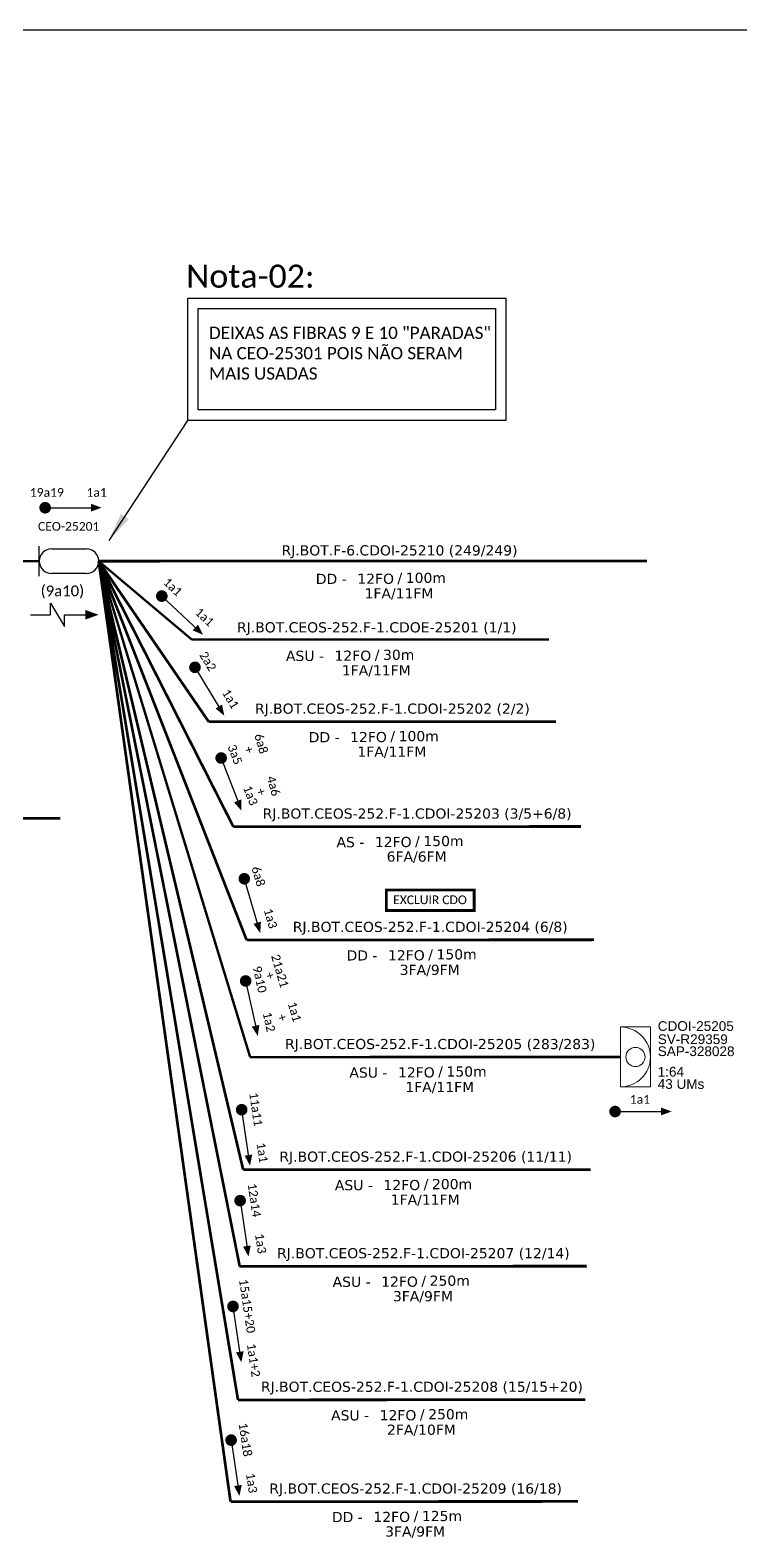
# Model space of a CAD drawing. Extents: x -4 to 1788, y 1 to 595.
# Drawn here: x 281 to 429, y 280.9 to 595.3 of the extents above; entities that cross this region are included whole.
import ezdxf
from ezdxf.enums import TextEntityAlignment as Align

# ---------------------------------------------------------------- set-up
doc = ezdxf.new("R2010")
doc.units = 0
for name, color, linetype, lineweight in [("20.0-LEGENDA DOS CDO'S", 1, 'Continuous', 0), ('20.1-CDO_INTERIOR', 1, 'Continuous', 0), ('40.1-ETIQUETAS', 1, 'Continuous', 20)]:
    doc.layers.add(name, color=color, linetype=linetype, lineweight=lineweight)
for name, color, linetype in [('20.4-CEOS', 1, 'Continuous'), ('CAP a instalar', 1, 'Continuous'), ('SETA', 7, 'Continuous')]:
    doc.layers.add(name, color=color, linetype=linetype)
doc.styles.add('ARIAL', font='arial.ttf')
doc.styles.add('MtXpl_Calibri', font='calibri.ttf')
doc.styles.add('siredit', font='verdana.ttf')
doc.styles.add('WMF-Calibri0', font='calibri.ttf')
doc.linetypes.add('FENCELINE1', pattern='A,0.25,-0.1,[133,ltypeshp.shx,S=0.1,R=0,X=-0.1,Y=0],-0.1,1', length=1.45)
doc.dimstyles.get("Standard").update_dxf_attribs({"dimtxt": 0.18, "dimasz": 0.18, "dimexe": 0.18, "dimexo": 0.0625, "dimgap": 0.09, "dimtad": 0, "dimtih": 1, "dimtoh": 1, "dimdec": 4, "dimzin": 0, "dimdsep": 46, "dimtxsty": 'Standard', "dimcen": 0.09, "dimadec": 0, "dimazin": 0, "dimtfac": 1, "dimtdec": 4, "dimtofl": 0, "dimtmove": 0, "dimatfit": 3, "dimfxl": 0, "dimtolj": 1, "dimtzin": 0, "dimarcsym": 0})

# ---------------------------------------------------------------- blocks, each defined once
blk = doc.blocks.new('ETIQUETA_RS5F')
at = {"layer": '40.1-ETIQUETAS', "color": 0, "style": 'siredit'}
blk.add_text('/', height=1.5, dxfattribs=at).set_placement((1.58, -1.95), align=Align.MIDDLE_RIGHT)
for tag, p in [('ETIQUETA_R_PRIMARIA', (1.21, 4.1)), ('ETIQUETA_R_SECUNDARIA', (1.21, 2.1)), ('F_ATIVAS/F_MORTAS', (1.14, -4.24))]:
    blk.add_attdef(tag, text='', height=1.5, dxfattribs=at).set_placement(p, align=Align.MIDDLE_CENTER)
for tag, p in [('TIPO_CABO', (-6.58, -2.12)), ('CAP_CABO', (0.4, -2.09))]:
    blk.add_attdef(tag, text='', height=1.5, dxfattribs=at).set_placement(p, align=Align.MIDDLE_RIGHT)
blk.add_attdef('METROS', text='', height=1.5, dxfattribs=at).set_placement((2.14, -1.95), align=Align.MIDDLE_LEFT)
for tag, p in [('FUSÃO_1', (0.85, -8.39)), ('FUSÃO_2', (0.85, -10.6)), ('FUSÃO_3', (0.85, -12.93)), ('FUSÃO_4', (0.85, -15.14)), ('FUSÃO_5', (0.85, -17.16))]:
    blk.add_attdef(tag, text='', height=1.5, dxfattribs=at).set_placement(p, align=Align.CENTER)

msp = doc.modelspace()

# ---------------------------------------------------------------- linework, layer by layer
msp.add_line((837.17, 595.26), (-3.83, 595.26))
at = {"color": 1}
for points in [[(313.84, 539.37), (380.2, 539.37), (380.2, 513.88), (313.84, 513.88)], [(316.02, 537.19), (378.02, 537.19), (378.02, 516.06), (316.02, 516.06)]]:
    msp.add_lwpolyline(points, close=True, dxfattribs=at)
at = {"const_width": 1.21}
for points in [[(283.51, 495.67, 1), (284.72, 495.67, 1)], [(308, 477.65, 1), (308.89, 476.83, 1)], [(315.04, 462.91, 1), (315.67, 461.87, 1)], [(325.47, 418.88, 1), (325.81, 417.72, 1)], [(325.79, 397.58, 1), (326.05, 396.4, 1)], [(325.01, 370.74, 1), (325.18, 369.54, 1)], [(402.35, 369.76, 1), (403.56, 369.76, 1)], [(324.69, 351.78, 1), (324.86, 350.58, 1)], [(323.19, 329.72, 1), (323.37, 328.52, 1)], [(322.81, 301.84, 1), (322.98, 300.65, 1)]]:
    msp.add_lwpolyline(points, format="xyb", close=True, dxfattribs=at)
at = {"color": 1}
msp.add_lwpolyline([(285.23, 473.35), (285.23, 475.77), (288.13, 470.93), (288.13, 473.35)], dxfattribs=at)
at = {"color": 7, "const_width": 1.21}
msp.add_lwpolyline([(320.6, 444.04, 1), (321.03, 442.91, 1)], format="xyb", close=True, dxfattribs=at)
at = {"layer": '20.1-CDO_INTERIOR', "color": 1, "lineweight": 18}
msp.add_lwpolyline([(410.31, 374.89), (410.31, 387.39), (404.06, 387.39), (404.06, 374.89)], close=True, dxfattribs=at)
msp.add_circle((407.19, 381.14), 2, dxfattribs=at)
msp.add_arc((404.06, 381.14), 6.25, 270, 90, dxfattribs=at)
at = {"layer": '20.4-CEOS', "color": 5}
for p, q in [((285.48, 487.1), (292.7, 487.1)), ((292.7, 481.95), (285.48, 481.95))]:
    msp.add_line(p, q, dxfattribs=at)
msp.add_lwpolyline([(282.9, 481.42), (282.9, 487.63)], dxfattribs=at)
for centre, start, end in [((285.48, 484.53), 90, 270), ((292.7, 484.53), 270, 90)]:
    msp.add_arc(centre, 2.58, start, end, dxfattribs=at)
at = {"layer": 'CAP a instalar', "color": 5, "linetype": 'FENCELINE1', "ltscale": 7, "const_width": 0.467}
msp.add_lwpolyline([(182.24, 484.53), (282.9, 484.53)], dxfattribs=at)
at = {"layer": 'CAP a instalar', "color": 7, "ltscale": 7, "const_width": 0.565}
for points in [[(295.28, 484.53), (409.61, 484.55)], [(322.77, 288.42), (295.28, 484.53)], [(322.77, 288.42), (395.2, 288.45)]]:
    msp.add_lwpolyline(points, dxfattribs=at)
at = {"layer": 'CAP a instalar', "color": 8, "ltscale": 7, "const_width": 0.565}
for points in [[(295.28, 484.53), (318.22, 451.05)], [(295.28, 484.53), (326.12, 405.54)], [(295.28, 484.53), (325.41, 357.63)], [(324.69, 337.48), (295.28, 484.53)], [(324.33, 309.63), (295.28, 484.53)], [(318.22, 451.05), (390.65, 451.08)], [(214.8, 430.9), (287.25, 430.93)], [(326.12, 405.54), (398.53, 405.57)], [(325.41, 357.63), (397.86, 357.66)], [(324.64, 337.48), (397.06, 337.52)], [(324.33, 309.63), (396.74, 309.67)]]:
    msp.add_lwpolyline(points, dxfattribs=at)
at = {"layer": 'CAP a instalar', "color": 7, "linetype": 'FENCELINE1', "ltscale": 7}
for points, const_width in [([(295.28, 484.53), (323.36, 429.16)], 0.565), ([(295.28, 484.53), (314.69, 468.18)], 0.467), ([(314.69, 468.18), (389.2, 468.18)], 0.467), ([(323.36, 429.16), (395.81, 429.2)], 0.565)]:
    msp.add_lwpolyline(points, dxfattribs=dict(at, const_width=const_width))
at = {"layer": 'CAP a instalar', "linetype": 'FENCELINE1', "ltscale": 7, "const_width": 0.513}
for points in [[(295.28, 484.53), (326.86, 381.11)], [(326.86, 381.11), (404.06, 381.14)]]:
    msp.add_lwpolyline(points, dxfattribs=at)
at = {"layer": 'CAP a instalar', "color": 8, "ltscale": 7, "const_width": 0.565}
msp.add_lwpolyline([(355.28, 415.95), (373.57, 415.95), (373.57, 411.68), (355.28, 411.68)], close=True, dxfattribs=at)
at = {"layer": 'SETA'}
for points in [[(284.11, 495.67), (294.52, 495.67)], [(308.44, 477.24), (316.02, 470.11)], [(315.36, 462.39), (320.74, 453.49)], [(325.92, 396.99), (328.15, 386.83)], [(325.09, 370.14), (326.62, 359.85)], [(402.95, 369.76), (413.35, 369.76)], [(324.77, 351.18), (326.3, 340.89)], [(323.28, 329.12), (324.8, 318.83)], [(322.89, 301.25), (324.41, 290.96)]]:
    msp.add_lwpolyline(points, dxfattribs=at)
at = {"layer": 'SETA', "color": 1}
for points in [[(281.04, 473.35), (285.23, 473.35)], [(288.13, 473.35), (292.5, 473.35)]]:
    msp.add_lwpolyline(points, dxfattribs=at)
at = {"layer": 'SETA', "color": 7}
for points in [[(320.82, 443.47), (324.54, 433.76)], [(325.64, 418.3), (328.56, 408.32)]]:
    msp.add_lwpolyline(points, dxfattribs=at)
at = {"layer": 'SETA'}
for points in [[(293.68, 496.49), (295.9, 495.68), (293.68, 494.88)], [(315.98, 471.28), (317.04, 469.18), (314.87, 470.11)], [(321.01, 454.63), (321.47, 452.32), (319.63, 453.8)], [(328.77, 387.83), (328.46, 385.49), (327.2, 387.48)], [(412.52, 370.58), (414.74, 369.77), (412.52, 368.96)], [(327.31, 360.79), (326.83, 358.48), (325.71, 360.56)], [(326.99, 341.83), (326.51, 339.52), (325.39, 341.6)], [(325.5, 319.77), (325.02, 317.46), (323.9, 319.54)], [(325.11, 291.9), (324.63, 289.59), (323.51, 291.67)]]:
    msp.add_solid(points, dxfattribs=at)
at = {"layer": 'SETA', "color": 1}
msp.add_solid([(292.5, 474.36), (295.26, 473.35), (292.5, 472.35)], dxfattribs=at)
at = {"layer": 'SETA', "color": 7}
for points in [[(325.01, 434.84), (325.05, 432.48), (323.5, 434.26)], [(329.11, 409.35), (328.96, 406.99), (327.56, 408.9)]]:
    msp.add_solid(points, dxfattribs=at)

# ---------------------------------------------------------------- block references
at = {"layer": 'CAP a instalar', "color": 7, "linetype": 'FENCELINE1', "ltscale": 7}
ref = msp.add_blockref('ETIQUETA_RS5F', (356.33, 483.81), dxfattribs=dict(at, xscale=1.411343981848631, yscale=1.411343981848631, zscale=1.411343981848631))
ref.add_attrib('ETIQUETA_R_SECUNDARIA', 'RJ.BOT.F-6.CDOI-25210 (249/249)', dxfattribs={"layer": '40.1-ETIQUETAS', "color": 0, "height": 2.117, "style": 'siredit'}).set_placement((358, 486.78), align=Align.MIDDLE_CENTER)
ref.add_attrib('TIPO_CABO', 'DD -', dxfattribs={"layer": '40.1-ETIQUETAS', "color": 0, "height": 2.117, "style": 'siredit'}).set_placement((346.99, 480.83), align=Align.MIDDLE_RIGHT)
ref.add_attrib('CAP_CABO', '12FO', dxfattribs={"layer": '40.1-ETIQUETAS', "color": 0, "height": 2.117, "style": 'siredit'}).set_placement((356.85, 480.86), align=Align.MIDDLE_RIGHT)
ref.add_attrib('METROS', '100m', dxfattribs={"layer": '40.1-ETIQUETAS', "color": 0, "height": 2.117, "style": 'siredit'}).set_placement((359.31, 481.06), align=Align.MIDDLE_LEFT)
ref.add_attrib('F_ATIVAS/F_MORTAS', '1FA/11FM', dxfattribs={"layer": '40.1-ETIQUETAS', "color": 0, "height": 2.117, "style": 'siredit'}).set_placement((357.9, 477.82), align=Align.MIDDLE_CENTER)
ref = msp.add_blockref('ETIQUETA_RS5F', (351.59, 467.76), dxfattribs=dict(at, xscale=1.411343981848631, yscale=1.411343981848631, zscale=1.411343981848631))
ref.add_attrib('ETIQUETA_R_SECUNDARIA', 'RJ.BOT.CEOS-252.F-1.CDOE-25201 (1/1)', dxfattribs={"layer": '40.1-ETIQUETAS', "color": 0, "height": 2.117, "style": 'siredit'}).set_placement((353.26, 470.73), align=Align.MIDDLE_CENTER)
ref.add_attrib('TIPO_CABO', 'ASU -', dxfattribs={"layer": '40.1-ETIQUETAS', "color": 0, "height": 2.117, "style": 'siredit'}).set_placement((342.25, 464.78), align=Align.MIDDLE_RIGHT)
ref.add_attrib('CAP_CABO', '12FO', dxfattribs={"layer": '40.1-ETIQUETAS', "color": 0, "height": 2.117, "style": 'siredit'}).set_placement((352.1, 464.81), align=Align.MIDDLE_RIGHT)
ref.add_attrib('METROS', '30m', dxfattribs={"layer": '40.1-ETIQUETAS', "color": 0, "height": 2.117, "style": 'siredit'}).set_placement((354.57, 465.01), align=Align.MIDDLE_LEFT)
ref.add_attrib('F_ATIVAS/F_MORTAS', '1FA/11FM', dxfattribs={"layer": '40.1-ETIQUETAS', "color": 0, "height": 2.117, "style": 'siredit'}).set_placement((353.16, 461.77), align=Align.MIDDLE_CENTER)
at = {"layer": 'CAP a instalar', "color": 8, "linetype": 'FENCELINE1', "ltscale": 7}
ref = msp.add_blockref('ETIQUETA_RS5F', (354.84, 450.81), dxfattribs=dict(at, xscale=1.411343981848631, yscale=1.411343981848631, zscale=1.411343981848631))
ref.add_attrib('ETIQUETA_R_SECUNDARIA', 'RJ.BOT.CEOS-252.F-1.CDOI-25202 (2/2)', dxfattribs={"layer": '40.1-ETIQUETAS', "color": 0, "height": 2.117, "style": 'siredit'}).set_placement((356.51, 453.78), align=Align.MIDDLE_CENTER)
ref.add_attrib('TIPO_CABO', 'DD -', dxfattribs={"layer": '40.1-ETIQUETAS', "color": 0, "height": 2.117, "style": 'siredit'}).set_placement((345.51, 447.82), align=Align.MIDDLE_RIGHT)
ref.add_attrib('CAP_CABO', '12FO', dxfattribs={"layer": '40.1-ETIQUETAS', "color": 0, "height": 2.117, "style": 'siredit'}).set_placement((355.36, 447.85), align=Align.MIDDLE_RIGHT)
ref.add_attrib('METROS', '100m', dxfattribs={"layer": '40.1-ETIQUETAS', "color": 0, "height": 2.117, "style": 'siredit'}).set_placement((357.82, 448.05), align=Align.MIDDLE_LEFT)
ref.add_attrib('F_ATIVAS/F_MORTAS', '1FA/11FM', dxfattribs={"layer": '40.1-ETIQUETAS', "color": 0, "height": 2.117, "style": 'siredit'}).set_placement((356.41, 444.82), align=Align.MIDDLE_CENTER)
at = {"layer": 'CAP a instalar', "color": 7, "linetype": 'FENCELINE1', "ltscale": 7}
ref = msp.add_blockref('ETIQUETA_RS5F', (360, 428.93), dxfattribs=dict(at, xscale=1.411343981848631, yscale=1.411343981848631, zscale=1.411343981848631))
ref.add_attrib('ETIQUETA_R_SECUNDARIA', 'RJ.BOT.CEOS-252.F-1.CDOI-25203 (3/5+6/8)', dxfattribs={"layer": '40.1-ETIQUETAS', "color": 0, "height": 2.117, "style": 'siredit'}).set_placement((361.67, 431.9), align=Align.MIDDLE_CENTER)
ref.add_attrib('TIPO_CABO', 'AS -', dxfattribs={"layer": '40.1-ETIQUETAS', "color": 0, "height": 2.117, "style": 'siredit'}).set_placement((350.66, 425.94), align=Align.MIDDLE_RIGHT)
ref.add_attrib('CAP_CABO', '12FO', dxfattribs={"layer": '40.1-ETIQUETAS', "color": 0, "height": 2.117, "style": 'siredit'}).set_placement((360.52, 425.97), align=Align.MIDDLE_RIGHT)
ref.add_attrib('METROS', '150m', dxfattribs={"layer": '40.1-ETIQUETAS', "color": 0, "height": 2.117, "style": 'siredit'}).set_placement((362.98, 426.17), align=Align.MIDDLE_LEFT)
ref.add_attrib('F_ATIVAS/F_MORTAS', '6FA/6FM', dxfattribs={"layer": '40.1-ETIQUETAS', "color": 0, "height": 2.117, "style": 'siredit'}).set_placement((361.57, 422.93), align=Align.MIDDLE_CENTER)
at = {"layer": 'CAP a instalar', "color": 8, "linetype": 'FENCELINE1', "ltscale": 7}
ref = msp.add_blockref('ETIQUETA_RS5F', (362.74, 405.3), dxfattribs=dict(at, xscale=1.411343981848631, yscale=1.411343981848631, zscale=1.411343981848631))
ref.add_attrib('ETIQUETA_R_SECUNDARIA', 'RJ.BOT.CEOS-252.F-1.CDOI-25204 (6/8)', dxfattribs={"layer": '40.1-ETIQUETAS', "color": 0, "height": 2.117, "style": 'siredit'}).set_placement((364.41, 408.27), align=Align.MIDDLE_CENTER)
ref.add_attrib('TIPO_CABO', 'DD -', dxfattribs={"layer": '40.1-ETIQUETAS', "color": 0, "height": 2.117, "style": 'siredit'}).set_placement((353.4, 402.31), align=Align.MIDDLE_RIGHT)
ref.add_attrib('CAP_CABO', '12FO', dxfattribs={"layer": '40.1-ETIQUETAS', "color": 0, "height": 2.117, "style": 'siredit'}).set_placement((363.26, 402.35), align=Align.MIDDLE_RIGHT)
ref.add_attrib('METROS', '150m', dxfattribs={"layer": '40.1-ETIQUETAS', "color": 0, "height": 2.117, "style": 'siredit'}).set_placement((365.72, 402.54), align=Align.MIDDLE_LEFT)
ref.add_attrib('F_ATIVAS/F_MORTAS', '3FA/9FM', dxfattribs={"layer": '40.1-ETIQUETAS', "color": 0, "height": 2.117, "style": 'siredit'}).set_placement((364.31, 399.31), align=Align.MIDDLE_CENTER)
at = {"layer": 'CAP a instalar', "color": 1, "linetype": 'FENCELINE1', "ltscale": 7}
ref = msp.add_blockref('ETIQUETA_RS5F', (364.82, 380.87), dxfattribs=dict(at, xscale=1.411343981848631, yscale=1.411343981848631, zscale=1.411343981848631))
ref.add_attrib('ETIQUETA_R_SECUNDARIA', 'RJ.BOT.CEOS-252.F-1.CDOI-25205 (283/283)', dxfattribs={"layer": '40.1-ETIQUETAS', "color": 0, "height": 2.117, "style": 'siredit'}).set_placement((366.49, 383.84), align=Align.MIDDLE_CENTER)
ref.add_attrib('TIPO_CABO', 'ASU -', dxfattribs={"layer": '40.1-ETIQUETAS', "color": 0, "height": 2.117, "style": 'siredit'}).set_placement((355.48, 377.89), align=Align.MIDDLE_RIGHT)
ref.add_attrib('CAP_CABO', '12FO', dxfattribs={"layer": '40.1-ETIQUETAS', "color": 0, "height": 2.117, "style": 'siredit'}).set_placement((365.34, 377.92), align=Align.MIDDLE_RIGHT)
ref.add_attrib('METROS', '150m', dxfattribs={"layer": '40.1-ETIQUETAS', "color": 0, "height": 2.117, "style": 'siredit'}).set_placement((367.8, 378.11), align=Align.MIDDLE_LEFT)
ref.add_attrib('F_ATIVAS/F_MORTAS', '1FA/11FM', dxfattribs={"layer": '40.1-ETIQUETAS', "color": 0, "height": 2.117, "style": 'siredit'}).set_placement((366.39, 374.88), align=Align.MIDDLE_CENTER)
at = {"layer": 'CAP a instalar', "color": 8, "linetype": 'FENCELINE1', "ltscale": 7}
ref = msp.add_blockref('ETIQUETA_RS5F', (361.79, 357.39), dxfattribs=dict(at, xscale=1.411343981848631, yscale=1.411343981848631, zscale=1.411343981848631))
ref.add_attrib('ETIQUETA_R_SECUNDARIA', 'RJ.BOT.CEOS-252.F-1.CDOI-25206 (11/11)', dxfattribs={"layer": '40.1-ETIQUETAS', "color": 0, "height": 2.117, "style": 'siredit'}).set_placement((363.46, 360.36), align=Align.MIDDLE_CENTER)
ref.add_attrib('TIPO_CABO', 'ASU -', dxfattribs={"layer": '40.1-ETIQUETAS', "color": 0, "height": 2.117, "style": 'siredit'}).set_placement((352.45, 354.4), align=Align.MIDDLE_RIGHT)
ref.add_attrib('CAP_CABO', '12FO', dxfattribs={"layer": '40.1-ETIQUETAS', "color": 0, "height": 2.117, "style": 'siredit'}).set_placement((362.31, 354.43), align=Align.MIDDLE_RIGHT)
ref.add_attrib('METROS', '200m', dxfattribs={"layer": '40.1-ETIQUETAS', "color": 0, "height": 2.117, "style": 'siredit'}).set_placement((364.77, 354.63), align=Align.MIDDLE_LEFT)
ref.add_attrib('F_ATIVAS/F_MORTAS', '1FA/11FM', dxfattribs={"layer": '40.1-ETIQUETAS', "color": 0, "height": 2.117, "style": 'siredit'}).set_placement((363.36, 351.4), align=Align.MIDDLE_CENTER)
ref = msp.add_blockref('ETIQUETA_RS5F', (361.31, 337.25), dxfattribs=dict(at, xscale=1.411343981848631, yscale=1.411343981848631, zscale=1.411343981848631))
ref.add_attrib('ETIQUETA_R_SECUNDARIA', 'RJ.BOT.CEOS-252.F-1.CDOI-25207 (12/14)', dxfattribs={"layer": '40.1-ETIQUETAS', "color": 0, "height": 2.117, "style": 'siredit'}).set_placement((362.98, 340.22), align=Align.MIDDLE_CENTER)
ref.add_attrib('TIPO_CABO', 'ASU -', dxfattribs={"layer": '40.1-ETIQUETAS', "color": 0, "height": 2.117, "style": 'siredit'}).set_placement((351.98, 334.26), align=Align.MIDDLE_RIGHT)
ref.add_attrib('CAP_CABO', '12FO', dxfattribs={"layer": '40.1-ETIQUETAS', "color": 0, "height": 2.117, "style": 'siredit'}).set_placement((361.83, 334.29), align=Align.MIDDLE_RIGHT)
ref.add_attrib('METROS', '250m', dxfattribs={"layer": '40.1-ETIQUETAS', "color": 0, "height": 2.117, "style": 'siredit'}).set_placement((364.29, 334.49), align=Align.MIDDLE_LEFT)
ref.add_attrib('F_ATIVAS/F_MORTAS', '3FA/9FM', dxfattribs={"layer": '40.1-ETIQUETAS', "color": 0, "height": 2.117, "style": 'siredit'}).set_placement((362.88, 331.25), align=Align.MIDDLE_CENTER)
ref = msp.add_blockref('ETIQUETA_RS5F', (361, 309.4), dxfattribs=dict(at, xscale=1.411343981848631, yscale=1.411343981848631, zscale=1.411343981848631))
ref.add_attrib('ETIQUETA_R_SECUNDARIA', 'RJ.BOT.CEOS-252.F-1.CDOI-25208 (15/15+20)', dxfattribs={"layer": '40.1-ETIQUETAS', "color": 0, "height": 2.117, "style": 'siredit'}).set_placement((362.67, 312.37), align=Align.MIDDLE_CENTER)
ref.add_attrib('TIPO_CABO', 'ASU -', dxfattribs={"layer": '40.1-ETIQUETAS', "color": 0, "height": 2.117, "style": 'siredit'}).set_placement((351.66, 306.41), align=Align.MIDDLE_RIGHT)
ref.add_attrib('CAP_CABO', '12FO', dxfattribs={"layer": '40.1-ETIQUETAS', "color": 0, "height": 2.117, "style": 'siredit'}).set_placement((361.51, 306.44), align=Align.MIDDLE_RIGHT)
ref.add_attrib('METROS', '250m', dxfattribs={"layer": '40.1-ETIQUETAS', "color": 0, "height": 2.117, "style": 'siredit'}).set_placement((363.98, 306.64), align=Align.MIDDLE_LEFT)
ref.add_attrib('F_ATIVAS/F_MORTAS', '2FA/10FM', dxfattribs={"layer": '40.1-ETIQUETAS', "color": 0, "height": 2.117, "style": 'siredit'}).set_placement((362.57, 303.41), align=Align.MIDDLE_CENTER)
at = {"layer": 'CAP a instalar', "color": 7, "linetype": 'FENCELINE1', "ltscale": 7}
ref = msp.add_blockref('ETIQUETA_RS5F', (359.69, 288.18), dxfattribs=dict(at, xscale=1.411343981848631, yscale=1.411343981848631, zscale=1.411343981848631))
ref.add_attrib('ETIQUETA_R_SECUNDARIA', 'RJ.BOT.CEOS-252.F-1.CDOI-25209 (16/18)', dxfattribs={"layer": '40.1-ETIQUETAS', "color": 0, "height": 2.117, "style": 'siredit'}).set_placement((361.36, 291.15), align=Align.MIDDLE_CENTER)
ref.add_attrib('TIPO_CABO', 'DD -', dxfattribs={"layer": '40.1-ETIQUETAS', "color": 0, "height": 2.117, "style": 'siredit'}).set_placement((350.35, 285.2), align=Align.MIDDLE_RIGHT)
ref.add_attrib('CAP_CABO', '12FO', dxfattribs={"layer": '40.1-ETIQUETAS', "color": 0, "height": 2.117, "style": 'siredit'}).set_placement((360.21, 285.23), align=Align.MIDDLE_RIGHT)
ref.add_attrib('METROS', '125m', dxfattribs={"layer": '40.1-ETIQUETAS', "color": 0, "height": 2.117, "style": 'siredit'}).set_placement((362.67, 285.42), align=Align.MIDDLE_LEFT)
ref.add_attrib('F_ATIVAS/F_MORTAS', '3FA/9FM', dxfattribs={"layer": '40.1-ETIQUETAS', "color": 0, "height": 2.117, "style": 'siredit'}).set_placement((361.26, 282.19), align=Align.MIDDLE_CENTER)

# ---------------------------------------------------------------- texts
at = {"color": 1, "style": 'WMF-Calibri0'}
msp.add_text('Nota-02:', height=4.806, dxfattribs=at).set_placement((313.52, 541.56))
at = {"color": 5, "style": 'MtXpl_Calibri'}
msp.add_text('CEO-25201', height=1.815, dxfattribs=at).set_placement((282.63, 490.88))
at = {"color": 7, "style": 'MtXpl_Calibri'}
for s, p in [('6a8', (327.71, 448.24)), ('4a6', (330.26, 439.44))]:
    msp.add_text(s, height=1.815, rotation=286.2967, dxfattribs=at).set_placement(p)
at = {"color": 1, "style": 'MtXpl_Calibri'}
for s, height, p in [('21a21', 1.815, (331.21, 402.22)), ('+', 1.81, (329.97, 398.54)), ('+', 1.81, (332.51, 389.77)), ('1a1', 1.815, (334.67, 392.34))]:
    msp.add_text(s, height=height, rotation=286.2967, dxfattribs=at).set_placement(p)
at = {"color": 5, "style": 'MtXpl_Calibri'}
for s, p in [('9a10', (327.38, 399.9)), ('1a2', (329.47, 390.3))]:
    msp.add_text(s, height=1.815, rotation=282.3998, dxfattribs=at).set_placement(p)
at = {"color": 1, "insert": (318.28, 533.42), "char_height": 2.5449, "attachment_point": 1, "style": 'WMF-Calibri0'}
msp.add_mtext_dynamic_manual_height_columns('DEIXAS AS FIBRAS 9 E 10 "PARADAS" NA CEO-25301 POIS NÃO SERAM MAIS USADAS', width=60.1627, gutter_width=12.5, heights=[0], dxfattribs=at)
at = {"char_height": 1.815, "width": 30.6841, "attachment_point": 5}
for s, insert in [('{\\fCalibri|b0|i0|c0|p34;\\C7;19a19}', (284.47, 498.85)), ('{\\fCalibri|b0|i0|c0|p34;\\C7;1a1}', (294.86, 498.85)), ('{\\fCalibri|b0|i0|c0|p34;\\C7;1a1}', (408.13, 372.29))]:
    msp.add_mtext(s, dxfattribs=dict(at, insert=insert))
for s, insert, rotation in [('{\\fCalibri|b0|i0|c0|p34;\\C7;1a1}', (310.72, 479.15), 316.7494), ('{\\fCalibri|b0|i0|c0|p34;\\C7;1a1}', (317.35, 472.88), 316.7494), ('{\\fCalibri|b0|i0|c0|p34;\\C7;2a2}', (318.06, 463.63), 301.1848), ('{\\fCalibri|b0|i0|c0|p34;\\C7;1a1}', (322.77, 455.8), 301.1848), ('{\\fCalibri|b0|i0|c0|p34;\\C7;6a8}', (328.57, 418.8), 286.2967), ('{\\fCalibri|b0|i0|c0|p34;\\C7;11a11}', (328.06, 370.23), 278.4077), ('{\\fCalibri|b0|i0|c0|p34;\\C7;1a1}', (329.38, 361.19), 278.4077), ('{\\fCalibri|b0|i0|c0|p34;\\C7;12a14}', (327.74, 351.27), 278.4077), ('{\\fCalibri|b0|i0|c0|p34;\\C7;1a3}', (329.06, 342.23), 278.4077), ('{\\fCalibri|b0|i0|c0|p34;\\C7;15a15+20}', (326.25, 329.21), 278.4077), ('{\\fCalibri|b0|i0|c0|p34;\\C7;1a1+2}', (327.57, 317.9), 278.4077), ('{\\fCalibri|b0|i0|c0|p34;\\C7;16a18}', (325.86, 301.34), 278.4077), ('{\\fCalibri|b0|i0|c0|p34;\\C7;1a3}', (327.18, 292.3), 278.4077)]:
    msp.add_mtext(s, dxfattribs=dict(at, insert=insert, rotation=rotation))
at = {"color": 7, "char_height": 1.815, "width": 30.6841, "attachment_point": 5}
for s, insert, rotation in [('{\\fCalibri|b0|i0|c0|p34;\\C7;3a5}', (323.7, 444.21), 290.9637), ('{\\fCalibri|b0|i0|c0|p34;\\C7;+}', (326.63, 445.21), 286.2967), ('{\\fCalibri|b0|i0|c0|p34;\\C7;1a3}', (326.94, 435.68), 290.9637), ('{\\fCalibri|b0|i0|c0|p34;\\C7;+}', (329.17, 436.44), 286.2967), ('{\\fCalibri|b0|i0|c0|p34;\\C7;1a3}', (331.11, 410.03), 286.2967)]:
    msp.add_mtext(s, dxfattribs=dict(at, insert=insert, rotation=rotation))
at = {"color": 8, "insert": (364.36, 413.9), "char_height": 1.815, "width": 30.6841, "attachment_point": 5}
msp.add_mtext('{\\fCalibri|b0|i0|c0|p34;\\C3;EXCLUIR CDO}', dxfattribs=at)
at = {"layer": "20.0-LEGENDA DOS CDO'S", "color": 1, "style": 'ARIAL'}
for s, p in [('CDOI-25205', (411.85, 386.58)), ('SV-R29359', (411.85, 383.83)), ('SAP-328028', (411.84, 381.33)), ('1:64', (411.83, 377.05)), ('43 UMs', (411.83, 374.49))]:
    msp.add_text(s, height=2.022, rotation=359.9724, dxfattribs=at).set_placement(p)
at = {"layer": '40.1-ETIQUETAS', "color": 1, "insert": (287.72, 478.09), "char_height": 2.237, "width": 38.2136, "attachment_point": 5, "style": 'ARIAL'}
msp.add_mtext('{\\fCalibri|b0|i0|c0|p34;(9a10)}', dxfattribs=at)

# ---------------------------------------------------------------- leaders
at = {"color": 1}
msp.add_leader([(297.44, 488.82), (313.84, 513.88)], dimstyle='Standard', override={"dimasz": 6, "dimzin": 1}, dxfattribs=at)

doc.saveas('drawing.dxf')
